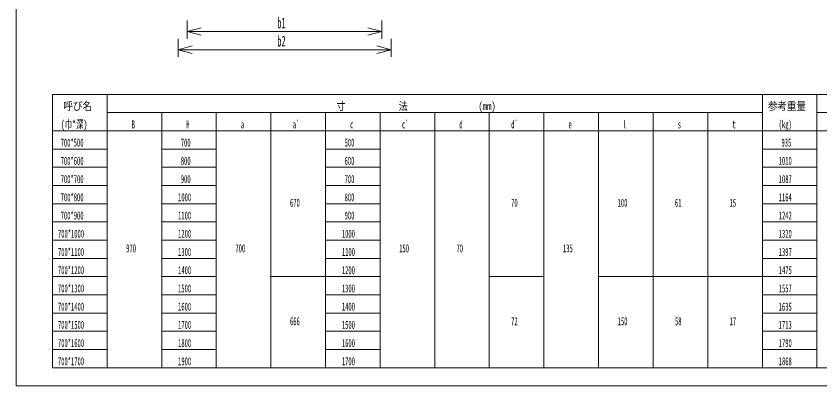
# Model space of a CAD drawing. Units: millimetres on the paper. Extents: x 26 to 772, y 19 to 550.
# Drawn here: x 25.5 to 467.1, y 19 to 221.9 of the extents above; entities that cross this region are included whole.
import ezdxf
from ezdxf.enums import TextEntityAlignment as Align

# ---------------------------------------------------------------- set-up
doc = ezdxf.new("R2010")
doc.units = ezdxf.units.MM
doc.layers.add('1', color=7, linetype='Continuous', lineweight=18)
doc.styles.add('ＭＳ ゴシック', font='')
doc.styles.get('ＭＳ ゴシック').set_extended_font_data('MS Gothic')

msp = doc.modelspace()

# ---------------------------------------------------------------- linework, layer by layer
at = {"layer": '1'}
for p, q in [((25.5, 550), (25.5, 19)), ((119.5, 209.5), (119.5, 219.5)), ((226.5, 209.5), (226.5, 219.5)), ((119.5, 213.5), (127.227, 215.571)), ((119.5, 213.5), (226.5, 213.5)), ((119.5, 213.5), (127.227, 211.429)), ((226.5, 213.5), (218.773, 215.571)), ((226.5, 213.5), (218.773, 211.429)), ((114.5, 199.5), (114.5, 209.5)), ((231.5, 199.5), (231.5, 209.5)), ((114.5, 203.5), (122.227, 205.571)), ((114.5, 203.5), (231.5, 203.5)), ((114.5, 203.5), (122.227, 201.429)), ((231.5, 203.5), (223.773, 205.571)), ((231.5, 203.5), (223.773, 201.429)), ((45.5, 179), (585.5, 179)), ((45.5, 69), (45.5, 179)), ((45.5, 179), (45.5, 29)), ((585.5, 179), (45.5, 179)), ((75.5, 179), (75.5, 69)), ((75.5, 179), (75.5, 69)), ((435.5, 179), (435.5, 69)), ((465.5, 69), (465.5, 179)), ((75.5, 169), (435.5, 169)), ((105.5, 169), (105.5, 69)), ((135.5, 69), (135.5, 169)), ((165.5, 169), (165.5, 69)), ((195.5, 69), (195.5, 169)), ((225.5, 169), (225.5, 69)), ((255.5, 69), (255.5, 169)), ((285.5, 169), (285.5, 69)), ((315.5, 69), (315.5, 169)), ((345.5, 69), (345.5, 169)), ((375.5, 69), (375.5, 169)), ((405.5, 69), (405.5, 169)), ((465.5, 169), (525.5, 169)), ((45.5, 159), (585.5, 159)), ((45.5, 159), (585.5, 159)), ((45.5, 149), (75.5, 149)), ((105.5, 149), (135.5, 149)), ((195.5, 149), (225.5, 149)), ((435.5, 149), (465.5, 149)), ((45.5, 139), (75.5, 139)), ((105.5, 139), (135.5, 139)), ((225.5, 139), (195.5, 139)), ((435.5, 139), (465.5, 139)), ((45.5, 129), (75.5, 129)), ((105.5, 129), (135.5, 129)), ((195.5, 129), (225.5, 129)), ((435.5, 129), (465.5, 129)), ((45.5, 119), (75.5, 119)), ((135.5, 119), (105.5, 119)), ((225.5, 119), (195.5, 119)), ((465.5, 119), (435.5, 119)), ((45.5, 109), (75.5, 109)), ((105.5, 109), (135.5, 109)), ((195.5, 109), (225.5, 109)), ((435.5, 109), (465.5, 109)), ((45.5, 99), (75.5, 99)), ((135.5, 99), (105.5, 99)), ((225.5, 99), (195.5, 99)), ((465.5, 99), (435.5, 99)), ((45.5, 89), (75.5, 89)), ((105.5, 89), (135.5, 89)), ((195.5, 89), (225.5, 89)), ((435.5, 89), (465.5, 89)), ((45.5, 79), (75.5, 79)), ((135.5, 79), (105.5, 79)), ((165.5, 79), (195.5, 79)), ((225.5, 79), (195.5, 79)), ((285.5, 79), (315.5, 79)), ((345.5, 79), (375.5, 79)), ((375.5, 79), (405.5, 79)), ((405.5, 79), (435.5, 79)), ((465.5, 79), (435.5, 79)), ((45.5, 69), (75.5, 69)), ((75.5, 49), (75.5, 69)), ((105.5, 49), (105.5, 69)), ((105.5, 69), (135.5, 69)), ((135.5, 69), (135.5, 49)), ((165.5, 49), (165.5, 69)), ((195.5, 69), (195.5, 49)), ((195.5, 69), (225.5, 69)), ((225.5, 69), (225.5, 49)), ((255.5, 69), (255.5, 49)), ((285.5, 49), (285.5, 69)), ((315.5, 69), (315.5, 49)), ((345.5, 69), (345.5, 49)), ((375.5, 49), (375.5, 69)), ((405.5, 69), (405.5, 49)), ((435.5, 49), (435.5, 69)), ((435.5, 69), (465.5, 69)), ((465.5, 69), (465.5, 49)), ((45.5, 59), (75.5, 59)), ((135.5, 59), (105.5, 59)), ((225.5, 59), (195.5, 59)), ((435.5, 59), (465.5, 59)), ((45.5, 49), (75.5, 49)), ((75.5, 49), (75.5, 39)), ((105.5, 39), (105.5, 49)), ((105.5, 49), (135.5, 49)), ((135.5, 49), (135.5, 39)), ((165.5, 39), (165.5, 49)), ((195.5, 49), (195.5, 39)), ((195.5, 49), (225.5, 49)), ((225.5, 39), (225.5, 49)), ((255.5, 49), (255.5, 39)), ((285.5, 39), (285.5, 49)), ((315.5, 49), (315.5, 39)), ((345.5, 39), (345.5, 49)), ((375.5, 49), (375.5, 39)), ((405.5, 39), (405.5, 49)), ((435.5, 49), (435.5, 39)), ((435.5, 49), (465.5, 49)), ((465.5, 39), (465.5, 49)), ((45.5, 39), (75.5, 39)), ((75.5, 39), (75.5, 29)), ((105.5, 39), (105.5, 29)), ((105.5, 39), (135.5, 39)), ((135.5, 29), (135.5, 39)), ((165.5, 39), (165.5, 29)), ((195.5, 39), (195.5, 29)), ((195.5, 39), (225.5, 39)), ((225.5, 39), (225.5, 29)), ((255.5, 39), (255.5, 29)), ((285.5, 39), (285.5, 29)), ((315.5, 39), (315.5, 29)), ((345.5, 39), (345.5, 29)), ((375.5, 39), (375.5, 29)), ((405.5, 39), (405.5, 29)), ((435.5, 39), (435.5, 29)), ((435.5, 39), (465.5, 39)), ((465.5, 39), (465.5, 29)), ((45.5, 29), (585.5, 29)), ((25.5, 19), (771.5, 19))]:
    msp.add_line(p, q, dxfattribs=at)

# ---------------------------------------------------------------- texts
at = {"layer": '1', "style": 'ＭＳ ゴシック'}
for s, height, width, p in [('b1', 5.865, 0.5, (169, 213.5)), ('b2', 5.865, 0.5, (169, 203.5)), ('呼び名', 4.399, 0.85, (51.5, 169)), ('寸\u3000\u3000    \u3000\u3000法\u3000        \u3000\u3000\u3000(mm)', 4.399, 0.8, (201.5, 169)), ('参考重量', 4.399, 0.85, (438.5, 169)), ('(巾*深)', 4.399, 0.65, (50, 159)), ('B', 4.399, 0.5, (89, 159)), ('H', 4.399, 0.5, (119, 159)), ('a', 4.399, 0.5, (149, 159)), ('a`', 4.399, 0.5, (177.5, 159)), ('c', 4.399, 0.5, (209, 159)), ('c`', 4.399, 0.5, (237.5, 159)), ('d', 4.399, 0.5, (269, 159)), ('d`', 4.399, 0.5, (297.5, 159)), ('e', 4.399, 0.5, (329, 159)), ('l', 4.399, 0.5, (359, 159)), ('s', 4.399, 0.5, (389, 159)), ('t', 4.399, 0.5, (419, 159)), ('(kg)', 4.399, 0.5, (444.5, 159)), ('700*500', 4.399, 0.5, (50, 149)), ('700', 4.399, 0.5, (116, 149)), ('500', 4.399, 0.5, (206, 149)), ('935', 4.399, 0.5, (446, 149)), ('700*600', 4.399, 0.5, (50, 139)), ('800', 4.399, 0.5, (116, 139)), ('600', 4.399, 0.5, (206, 139)), ('1010', 4.399, 0.5, (444.5, 139)), ('700*700', 4.399, 0.5, (50, 129)), ('900', 4.399, 0.5, (116, 129)), ('700', 4.399, 0.5, (206, 129)), ('1087', 4.399, 0.5, (444.5, 129)), ('700*800', 4.399, 0.5, (50, 119)), ('1000', 4.399, 0.5, (114.5, 119)), ('800', 4.399, 0.5, (206, 119)), ('1164', 4.399, 0.5, (444.5, 119)), ('670', 4.399, 0.5, (176, 116)), ('70', 4.399, 0.5, (297.5, 116)), ('100', 4.399, 0.5, (356, 116)), ('61', 4.399, 0.5, (387.5, 116)), ('15', 4.399, 0.5, (417.5, 116)), ('700*900', 4.399, 0.5, (50, 109)), ('1100', 4.399, 0.5, (114.5, 109)), ('900', 4.399, 0.5, (206, 109)), ('1242', 4.399, 0.5, (444.5, 109)), ('700*1000', 4.399, 0.5, (48.5, 99)), ('1200', 4.399, 0.5, (114.5, 99)), ('1000', 4.399, 0.5, (204.5, 99)), ('1320', 4.399, 0.5, (444.5, 99)), ('700*1100', 4.399, 0.5, (48.5, 89)), ('970', 4.399, 0.5, (86, 91)), ('1300', 4.399, 0.5, (114.5, 89)), ('700', 4.399, 0.5, (146, 91)), ('1100', 4.399, 0.5, (204.5, 89)), ('150', 4.399, 0.5, (236, 91)), ('70', 4.399, 0.5, (267.5, 91)), ('135', 4.399, 0.5, (326, 91)), ('1397', 4.399, 0.5, (444.5, 89)), ('700*1200', 4.399, 0.5, (48.5, 79)), ('1400', 4.399, 0.5, (114.5, 79)), ('1200', 4.399, 0.5, (204.5, 79)), ('1475', 4.399, 0.5, (444.5, 79)), ('700*1300', 4.399, 0.5, (48.5, 69)), ('1500', 4.399, 0.5, (114.5, 69)), ('1300', 4.399, 0.5, (204.5, 69)), ('1557', 4.399, 0.5, (444.5, 69)), ('700*1400', 4.399, 0.5, (48.5, 59)), ('1600', 4.399, 0.5, (114.5, 59)), ('1400', 4.399, 0.5, (204.5, 59)), ('1635', 4.399, 0.5, (444.5, 59)), ('700*1500', 4.399, 0.5, (48.5, 49)), ('1700', 4.399, 0.5, (114.5, 49)), ('666', 4.399, 0.5, (176, 51)), ('1500', 4.399, 0.5, (204.5, 49)), ('72', 4.399, 0.5, (297.5, 51)), ('150', 4.399, 0.5, (356, 51)), ('58', 4.399, 0.5, (387.5, 51)), ('17', 4.399, 0.5, (417.5, 51)), ('1713', 4.399, 0.5, (444.5, 49)), ('700*1600', 4.399, 0.5, (48.5, 39)), ('1800', 4.399, 0.5, (114.5, 39)), ('1600', 4.399, 0.5, (204.5, 39)), ('1790', 4.399, 0.5, (444.5, 39)), ('700*1700', 4.399, 0.5, (48.5, 29)), ('1900', 4.399, 0.5, (114.5, 29)), ('1700', 4.399, 0.5, (204.5, 29)), ('1868', 4.399, 0.5, (444.5, 29))]:
    msp.add_text(s, height=height, dxfattribs=dict(at, width=width)).set_placement(p, align=Align.BOTTOM_LEFT)

doc.saveas('drawing.dxf')
